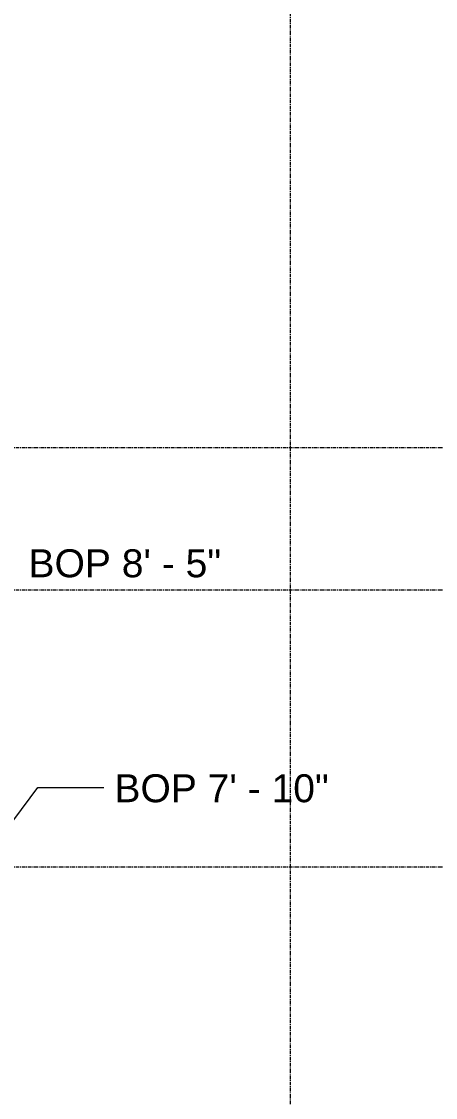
# Model space of a CAD drawing. Header units: inches. Extents: x -3679 to 241, y -496 to 1784.
# Drawn here: x -1990.8 to -1932.5, y 306.5 to 458 of the extents above; entities that cross this region are included whole.
import ezdxf

# ---------------------------------------------------------------- set-up
doc = ezdxf.new("R2010")
doc.units = ezdxf.units.IN
doc.header["$MEASUREMENT"] = 0
doc.linetypes.add('Grid Line', pattern=[0.875, 0.5, -0.125, 0.125, -0.125])
doc.layers.add('G-ANNO-DIMS', color=251, linetype='Continuous', lineweight=9)
doc.layers.add('S-GRID', color=8, linetype='Continuous', lineweight=9)
doc.styles.add('Arial', font='arial.ttf', dxfattribs={"height": 3.934132})

msp = doc.modelspace()

# ---------------------------------------------------------------- linework, layer by layer
at = {"layer": 'G-ANNO-DIMS'}
for p, q in [((-1998.93, 336.22), (-1988.51, 350.15)), ((-1988.51, 350.15), (-1979.23, 350.15))]:
    msp.add_line(p, q, dxfattribs=at)
at = {"layer": 'S-GRID', "linetype": 'Grid Line'}
for p, q in [((-1953, 1771.74), (-1953, -484.26)), ((-3666.39, 398), (228, 398)), ((-3666.39, 378), (228, 378)), ((-3666.39, 339), (226, 339))]:
    msp.add_line(p, q, dxfattribs=at)

# ---------------------------------------------------------------- texts
at = {"layer": 'G-ANNO-DIMS', "char_height": 3.9341, "attachment_point": 1, "line_spacing_factor": 0.938532, "style": 'Arial'}
for s, insert, width in [('BOP 8\' - 5"', (-1989.83, 383.69), 32.304), ('BOP 7\' - 10"', (-1977.73, 352.02), 35.952)]:
    msp.add_mtext(s, dxfattribs=dict(at, insert=insert, width=width))

doc.saveas('drawing.dxf')
